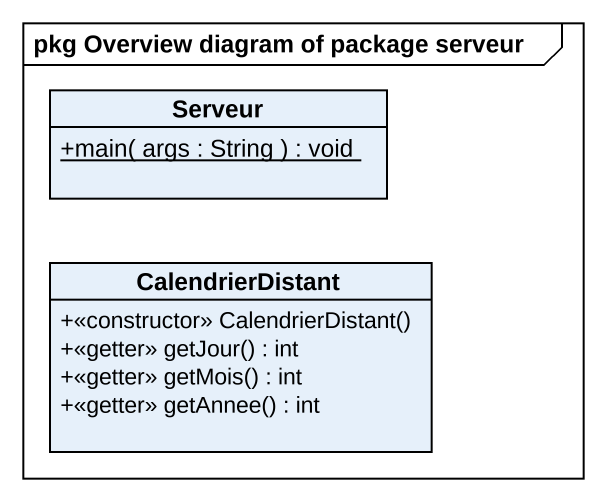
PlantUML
@startuml
mainframe pkg Overview diagram of package serveur
hide circle
hide empty members
skinparam classAttributeIconSize 0
class Serveur {
  {static} +main( args : String ) : void
}
class CalendrierDistant {
  +<<constructor>> CalendrierDistant()
  +<<getter>> getJour() : int
  +<<getter>> getMois() : int
  +<<getter>> getAnnee() : int
}
@enduml
